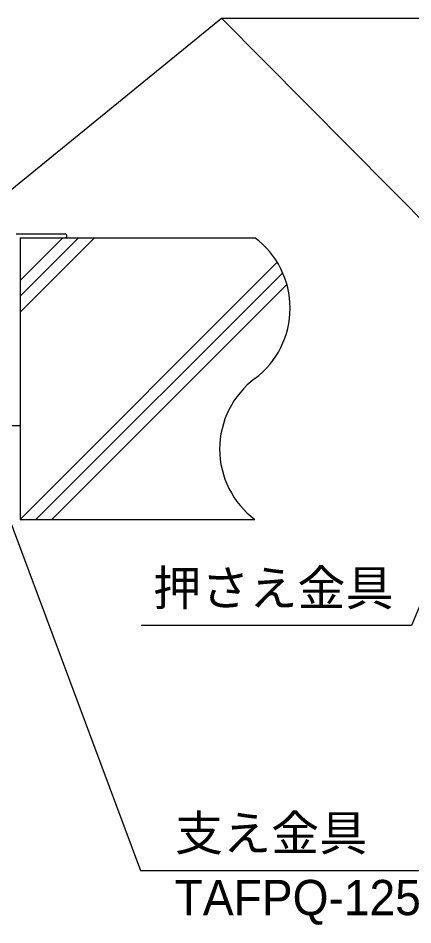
# Model space of a CAD drawing. Extents: x 443 to 1217, y -1921 to -677.
# Drawn here: x 724.5 to 752.5, y -1479.7 to -1415.4 of the extents above; entities that cross this region are included whole.
import ezdxf
from ezdxf.enums import TextEntityAlignment as Align

# ---------------------------------------------------------------- set-up
doc = ezdxf.new("R2010")
doc.units = 0
doc.header["$MEASUREMENT"] = 0
doc.layers.get('0').update_dxf_attribs({"linetype": 'CONTINUOUS'})
for name, color, linetype in [('10', 7, 'CONTINUOUS'), ('2', 2, 'CONTINUOUS'), ('3', 8, 'CONTINUOUS')]:
    doc.layers.add(name, color=color, linetype=linetype)
doc.styles.add('ｽﾀｲﾙ2', font='MS PGothic.ttf')

msp = doc.modelspace()

# ---------------------------------------------------------------- linework, layer by layer
at = {"color": 7, "linetype": 'Continuous'}
for p, q in [((716.645, -1433.559), (738.946, -1415.392)), ((738.946, -1415.392), (765.985, -1415.392)), ((758.617, -1435.235), (738.946, -1415.392)), ((721.429, -1444.277), (733.194, -1475.824)), ((756.671, -1448.171), (752.417, -1458.454)), ((752.417, -1458.454), (733.26, -1458.454)), ((733.194, -1475.824), (788.451, -1475.824))]:
    msp.add_line(p, q, dxfattribs=at)
at = {"layer": '2', "color": 2, "linetype": 'Continuous'}
for p, q in [((724.664, -1430.957), (724.664, -1450.937)), ((724.664, -1430.957), (741.314, -1430.957)), ((724.664, -1450.937), (741.314, -1450.937))]:
    msp.add_line(p, q, dxfattribs=at)
at = {"layer": '2', "color": 8, "linetype": 'Continuous'}
for p, q in [((724.664, -1433.983), (727.69, -1430.957)), ((724.664, -1435.113), (728.821, -1430.957)), ((724.664, -1436.244), (729.951, -1430.957)), ((724.664, -1450.937), (742.899, -1432.702)), ((725.794, -1450.937), (743.286, -1433.445)), ((726.924, -1450.937), (743.583, -1434.278))]:
    msp.add_line(p, q, dxfattribs=at)
at = {"layer": '2', "color": 2, "linetype": 'Continuous'}
for centre, start, end in [((737.568, -1435.952), 306.8699, 53.1301), ((745.06, -1445.942), 126.8699, 233.1301)]:
    msp.add_arc(centre, 6.244, start, end, dxfattribs=at)
at = {"layer": '3', "color": 3, "linetype": 'Continuous'}
for p, q in [((724.397, -1430.69), (727.861, -1430.69)), ((703.352, -1444.277), (724.664, -1444.277))]:
    msp.add_line(p, q, dxfattribs=at)
msp.add_arc((727.861, -1430.824), 0.133, 270, 89.99996, dxfattribs=at)

# ---------------------------------------------------------------- texts
at = {"layer": '10', "linetype": 'Continuous', "style": 'ｽﾀｲﾙ2'}
for tag, p in [('押さえ金具', (734.098, -1457.788)), ('支え金具', (735.645, -1475.158)), ('TAFPQ-125、150は2個使用します。', (735.63, -1479.734))]:
    msp.add_attdef(tag, text='', height=2.5, dxfattribs=at).set_placement(p, align=Align.BOTTOM_LEFT)

doc.saveas('drawing.dxf')
